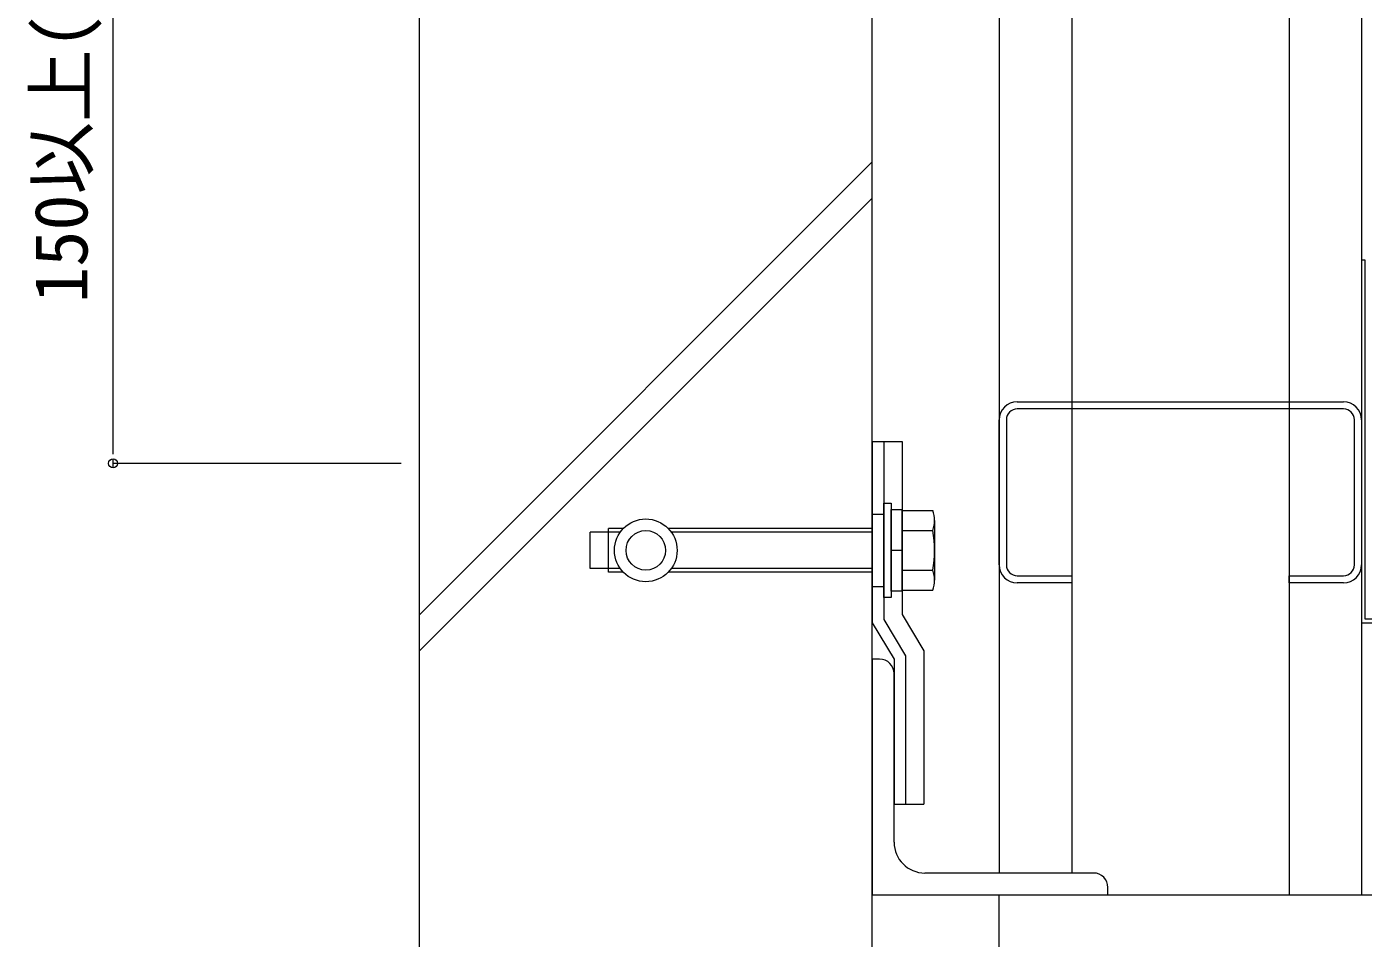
# Model space of a CAD drawing. Units: millimetres, scale not verified. Extents: x -1380 to 1380, y -955 to 955.
# Drawn here: x -723.3 to -354.6, y -192 to 59.4 of the extents above; entities that cross this region are included whole.
import ezdxf
from ezdxf.enums import TextEntityAlignment as Align

# ---------------------------------------------------------------- set-up
doc = ezdxf.new("R2010")
doc.units = ezdxf.units.MM
doc.header["$LTSCALE"] = 3
for name, color, linetype, lineweight in [('0-0_0', 7, 'Continuous', 9), ('0-3_HATCH', 9, 'Continuous', 18), ('0-4_KANAMONO', 5, 'Continuous', 18), ('0-6_TEKKOTU', 7, 'Continuous', 18), ('0-9_bo-do', 3, 'Continuous', 18), ('0-D_SUNPO', 7, 'Continuous', 18), ('0-E_doubuti', 5, 'Continuous', 18)]:
    doc.layers.add(name, color=color, linetype=linetype, lineweight=lineweight)
doc.styles.add('ＭＳ ゴシック', font='')
doc.styles.get('ＭＳ ゴシック').set_extended_font_data('MS Gothic')

# ---------------------------------------------------------------- blocks, each defined once
blk = doc.blocks.new('_DOT')
at = {"layer": '0-0_0'}
for p, q in [((-0.5, 0), (-1, 0)), ((0.25, 0), (-0.25, 0))]:
    blk.add_line(p, q, dxfattribs=at)
blk.add_circle((0, 0), 0.25, dxfattribs=at)

msp = doc.modelspace()

# ---------------------------------------------------------------- linework, layer by layer
at = {"layer": '0-3_HATCH'}
for p, q in [((-615.045, -102.843), (-490.045, 22.157)), ((-615.045, -112.843), (-490.045, 12.157))]:
    msp.add_line(p, q, dxfattribs=at)
at = {"layer": '0-4_KANAMONO'}
for p, q in [((-490.045, -54.998), (-486.846, -54.998)), ((-486.846, -54.998), (-481.845, -54.998)), ((-486.846, -54.998), (-486.846, -104.112)), ((-481.845, -54.998), (-481.845, -102.727)), ((-490.045, -74.998), (-486.846, -74.998)), ((-481.846, -95.998), (-481.846, -73.998)), ((-481.846, -73.998), (-473.346, -73.998)), ((-472.846, -76.748), (-472.846, -93.248)), ((-567.846, -89.998), (-567.846, -79.998)), ((-559.604, -79.998), (-567.846, -79.998)), ((-562.846, -90.998), (-562.846, -78.998)), ((-558.776, -78.998), (-562.846, -78.998)), ((-490.045, -78.998), (-546.315, -78.998)), ((-490.045, -79.998), (-545.487, -79.998)), ((-481.846, -79.498), (-473.346, -79.498)), ((-481.846, -84.998), (-484.846, -84.998)), ((-559.604, -89.998), (-567.846, -89.998)), ((-558.776, -90.998), (-562.846, -90.998)), ((-490.045, -90.998), (-546.315, -90.998)), ((-490.045, -89.998), (-545.487, -89.998)), ((-481.846, -90.498), (-473.346, -90.498)), ((-490.045, -94.998), (-486.846, -94.998)), ((-481.846, -95.998), (-473.346, -95.998)), ((-481.845, -102.727), (-475.845, -112.727)), ((-486.846, -104.112), (-480.846, -114.112)), ((-480.846, -114.112), (-480.846, -154.998)), ((-475.845, -112.727), (-475.845, -154.998)), ((-484.045, -114.998), (-484.045, -154.998)), ((-484.045, -154.998), (-475.845, -154.998))]:
    msp.add_line(p, q, dxfattribs=at)
for points in [[(-355.045, -4.998), (-355.045, -104.998), (-255.045, -104.998), (-255.045, -103.998), (-354.045, -103.998), (-354.045, -4.998)], [(-484.846, -97.998), (-486.846, -97.998), (-486.846, -71.998), (-484.846, -71.998)], [(-481.846, -96.248), (-484.846, -96.248), (-484.846, -73.748), (-481.846, -73.748)]]:
    msp.add_lwpolyline(points, close=True, dxfattribs=at)
msp.add_lwpolyline([(-490.045, -54.998), (-490.045, -104.998), (-484.045, -114.998)], dxfattribs=at)
for radius in [8.65, 5.45]:
    msp.add_circle((-552.545, -84.998), radius, dxfattribs=at)
for centre, radius, start, end in [((-480.658, -76.748), 7.812, 339.39031, 20.60969), ((-503.346, -84.998), 30.5, 349.61114, 10.38886), ((-480.658, -93.248), 7.812, 339.39031, 20.60969)]:
    msp.add_arc(centre, radius, start, end, dxfattribs=at)
at = {"layer": '0-6_TEKKOTU'}
msp.add_lwpolyline([(-329.545, -203.998), (-455.045, -203.998), (-455.045, -179.998), (-155.045, -179.998), (-155.045, -203.998), (-280.545, -203.998)], dxfattribs=at)
at = {"layer": '0-9_bo-do'}
msp.add_lwpolyline([(-490.045, -659.998), (-490.045, 146.002), (-615.045, 146.002), (-615.045, -659.998)], dxfattribs=at)
at = {"layer": '0-D_SUNPO'}
for p, q in [((-699.505, -55.998), (-699.505, 152.502)), ((-620.046, -60.998), (-699.505, -60.998))]:
    msp.add_line(p, q, dxfattribs=at)
at = {"layer": '0-E_doubuti'}
for p, q in [((-455.045, 106.002), (-455.045, -173.998)), ((-435.045, 106.002), (-435.045, -173.998)), ((-375.045, 106.002), (-375.045, -179.998)), ((-355.045, 106.002), (-355.045, -179.998)), ((-450.045, -43.998), (-360.045, -43.998)), ((-360.045, -45.998), (-450.045, -45.998)), ((-455.045, -88.998), (-455.045, -48.998)), ((-453.045, -48.998), (-453.045, -88.998)), ((-357.045, -88.998), (-357.045, -48.998)), ((-355.045, -48.998), (-355.045, -88.998)), ((-435.045, -93.998), (-450.045, -93.998)), ((-488.045, -114.998), (-490.045, -114.998)), ((-484.045, -165.498), (-484.045, -118.998)), ((-429.045, -173.998), (-475.545, -173.998))]:
    msp.add_line(p, q, dxfattribs=at)
for points in [[(-450.045, -91.998), (-435.045, -91.998), (-435.045, -93.998)], [(-360.045, -93.998), (-375.045, -93.998), (-375.045, -91.998), (-360.045, -91.998)], [(-490.045, -114.998), (-490.045, -179.998), (-425.045, -179.998), (-425.045, -177.998)]]:
    msp.add_lwpolyline(points, dxfattribs=at)
for centre, radius, start, end in [((-450.045, -48.998), 5, 90, 180), ((-360.045, -48.998), 5, 0, 90), ((-450.045, -48.998), 3, 90, 180), ((-360.045, -48.998), 3, 0, 90), ((-450.045, -88.998), 5, 180, 270), ((-450.045, -88.998), 3, 180, 270), ((-360.045, -88.998), 5, 270, 0), ((-360.045, -88.998), 3, 270, 360), ((-488.045, -118.998), 4, 0, 90), ((-475.545, -165.498), 8.5, 180, 270), ((-429.045, -177.998), 4, 360, 90)]:
    msp.add_arc(centre, radius, start, end, dxfattribs=at)

# ---------------------------------------------------------------- block references
at = {"layer": '0-D_SUNPO', "xscale": 5, "yscale": 5, "rotation": 270}
msp.add_blockref('_DOT', (-699.505, -60.998), dxfattribs=at)

# ---------------------------------------------------------------- texts
at = {"layer": '0-D_SUNPO', "style": 'ＭＳ ゴシック'}
msp.add_text('150以上(水上)', height=14.66, rotation=90, dxfattribs=at).set_placement((-702.181, -16.748), align=Align.BOTTOM_LEFT)

doc.saveas('drawing.dxf')
